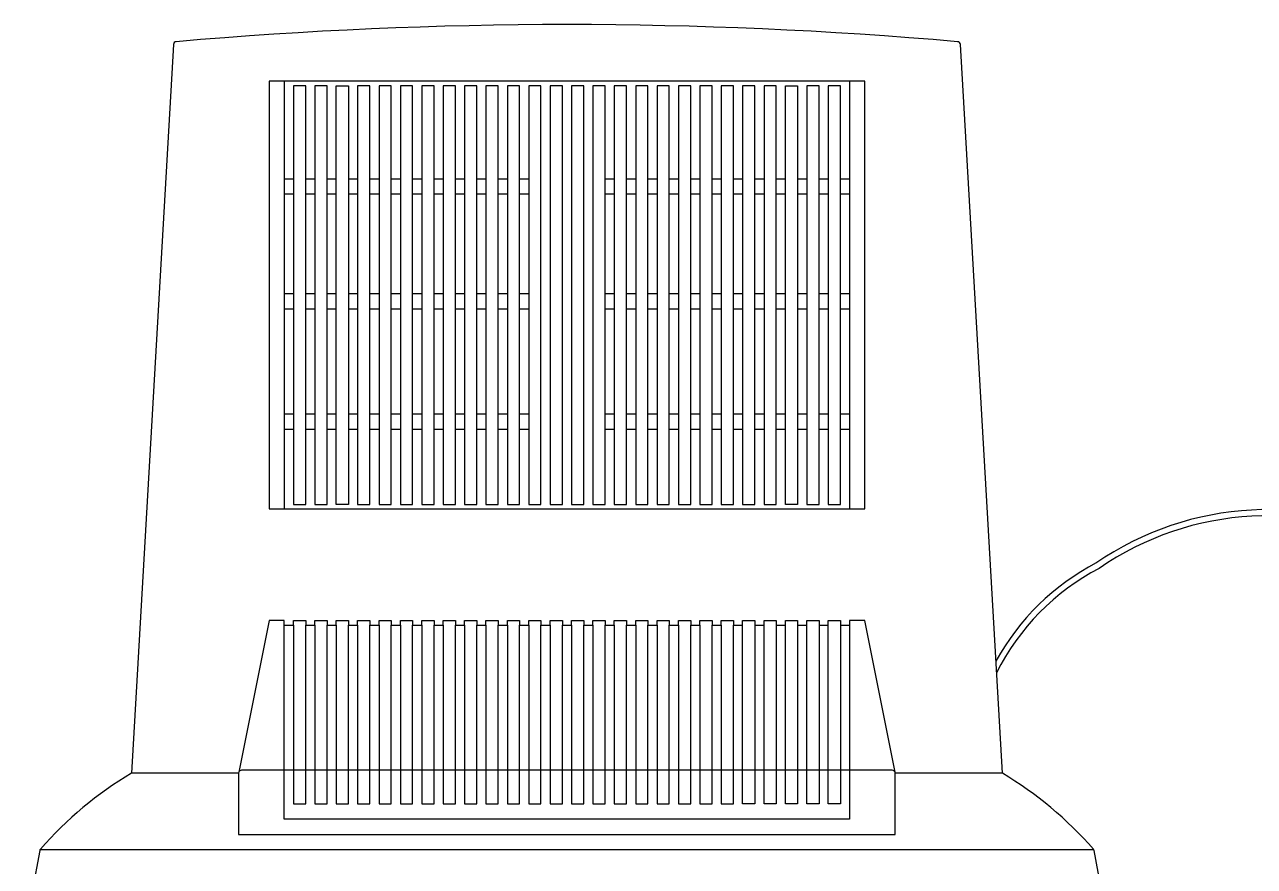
# Model space of a CAD drawing. Extents: x 4.402 to 5.088, y 3.152 to 3.698.
# Drawn here: x 4.4548 to 4.8573, y 3.4226 to 3.6981 of the extents above; entities that cross this region are included whole.
import ezdxf

# ---------------------------------------------------------------- set-up
doc = ezdxf.new("R2010")
doc.units = 0
doc.header["$LTSCALE"] = 0.3
doc.layers.get('0').update_dxf_attribs({"linetype": 'CONTINUOUS'})

msp = doc.modelspace()

# ---------------------------------------------------------------- linework, layer by layer
for p, q in [((4.633803027290583, 3.679583596176442), (4.534832169676974, 3.679583596176442)), ((4.539803027290645, 3.679583596176442), (4.539803027290645, 3.539583596176428)), ((4.637803027290602, 3.679583596176442), (4.633803027290583, 3.679583596176442)), ((4.724803027290591, 3.679583596176428), (4.724803027290591, 3.539583596176428)), ((4.539803027290645, 3.647663160002836), (4.542803027290574, 3.647663160002836)), ((4.546803027290593, 3.647663160002836), (4.549803027290636, 3.647663160002836)), ((4.553803027290655, 3.647663160002836), (4.556803027290584, 3.647663160002836)), ((4.560803027290603, 3.647663160002836), (4.563803027290646, 3.647663160002836)), ((4.567803027290665, 3.647663160002836), (4.570803027290594, 3.647663160002836)), ((4.574803027290613, 3.647663160002836), (4.577803027290656, 3.647663160002836)), ((4.581803027290562, 3.647663160002836), (4.584803027290604, 3.647663160002836)), ((4.588803027290624, 3.647663160002836), (4.591803027290666, 3.647663160002836)), ((4.595803027290572, 3.647663160002836), (4.598803027290614, 3.647663160002836)), ((4.602803027290634, 3.647663160002836), (4.605803027290563, 3.647663160002836)), ((4.609803027290582, 3.647663160002836), (4.612803027290624, 3.647663160002836)), ((4.616803027290644, 3.647663160002836), (4.619803027290573, 3.647663160002836)), ((4.644803027290664, 3.647663160002836), (4.647803027290593, 3.647663160002836)), ((4.651803027290612, 3.647663160002836), (4.654803027290654, 3.647663160002836)), ((4.658803027290674, 3.647663160002836), (4.661803027290603, 3.647663160002836)), ((4.665803027290622, 3.647663160002836), (4.668803027290664, 3.647663160002836)), ((4.67280302729057, 3.647663160002836), (4.675803027290613, 3.647663160002836)), ((4.679803027290632, 3.647663160002836), (4.682803027290561, 3.647663160002836)), ((4.68680302729058, 3.647663160002836), (4.689803027290623, 3.647663160002836)), ((4.693803027290642, 3.647663160002836), (4.696803027290571, 3.647663160002836)), ((4.70080302729059, 3.647663160002836), (4.703803027290633, 3.647663160002836)), ((4.707803027290652, 3.647663160002836), (4.710803027290581, 3.647663160002836)), ((4.7148030272906, 3.647663160002836), (4.717803027290643, 3.647663160002836)), ((4.721803027290662, 3.647663160002836), (4.724803027290591, 3.647663160002836)), ((4.539803027290645, 3.642663160002826), (4.542803027290574, 3.642663160002826)), ((4.546803027290593, 3.642663160002826), (4.549803027290636, 3.642663160002826)), ((4.553803027290655, 3.642663160002826), (4.556803027290584, 3.642663160002826)), ((4.560803027290603, 3.642663160002826), (4.563803027290646, 3.642663160002826)), ((4.567803027290665, 3.642663160002826), (4.570803027290594, 3.642663160002826)), ((4.574803027290613, 3.642663160002826), (4.577803027290656, 3.642663160002826)), ((4.581803027290562, 3.642663160002826), (4.584803027290604, 3.642663160002826)), ((4.588803027290624, 3.642663160002826), (4.591803027290666, 3.642663160002826)), ((4.595803027290572, 3.642663160002826), (4.598803027290614, 3.642663160002826)), ((4.602803027290634, 3.642663160002826), (4.605803027290563, 3.642663160002826)), ((4.609803027290582, 3.642663160002826), (4.612803027290624, 3.642663160002826)), ((4.616803027290644, 3.642663160002826), (4.619803027290573, 3.642663160002826)), ((4.644803027290664, 3.642663160002826), (4.647803027290593, 3.642663160002826)), ((4.651803027290612, 3.642663160002826), (4.654803027290654, 3.642663160002826)), ((4.658803027290674, 3.642663160002826), (4.661803027290603, 3.642663160002826)), ((4.665803027290622, 3.642663160002826), (4.668803027290664, 3.642663160002826)), ((4.67280302729057, 3.642663160002826), (4.675803027290613, 3.642663160002826)), ((4.679803027290632, 3.642663160002826), (4.682803027290561, 3.642663160002826)), ((4.68680302729058, 3.642663160002826), (4.689803027290623, 3.642663160002826)), ((4.693803027290642, 3.642663160002826), (4.696803027290571, 3.642663160002826)), ((4.70080302729059, 3.642663160002826), (4.703803027290633, 3.642663160002826)), ((4.707803027290652, 3.642663160002826), (4.710803027290581, 3.642663160002826)), ((4.7148030272906, 3.642663160002826), (4.717803027290643, 3.642663160002826)), ((4.721803027290662, 3.642663160002826), (4.724803027290591, 3.642663160002826)), ((4.539803027290645, 3.610071868055755), (4.542803027290574, 3.610071868055755)), ((4.546803027290593, 3.610071868055755), (4.549803027290636, 3.610071868055755)), ((4.553803027290655, 3.610071868055755), (4.556803027290584, 3.610071868055755)), ((4.560803027290603, 3.610071868055755), (4.563803027290646, 3.610071868055755)), ((4.567803027290665, 3.610071868055755), (4.570803027290594, 3.610071868055755)), ((4.574803027290613, 3.610071868055755), (4.577803027290656, 3.610071868055755)), ((4.581803027290562, 3.610071868055755), (4.584803027290604, 3.610071868055755)), ((4.588803027290624, 3.610071868055755), (4.591803027290666, 3.610071868055755)), ((4.595803027290572, 3.610071868055755), (4.598803027290614, 3.610071868055755)), ((4.602803027290634, 3.610071868055755), (4.605803027290563, 3.610071868055755)), ((4.609803027290582, 3.610071868055755), (4.612803027290624, 3.610071868055755)), ((4.616803027290644, 3.610071868055755), (4.619803027290573, 3.610071868055755)), ((4.644803027290664, 3.610071868055755), (4.647803027290593, 3.610071868055755)), ((4.651803027290612, 3.610071868055755), (4.654803027290654, 3.610071868055755)), ((4.658803027290674, 3.610071868055755), (4.661803027290603, 3.610071868055755)), ((4.665803027290622, 3.610071868055755), (4.668803027290664, 3.610071868055755)), ((4.67280302729057, 3.610071868055755), (4.675803027290613, 3.610071868055755)), ((4.679803027290632, 3.610071868055755), (4.682803027290561, 3.610071868055755)), ((4.68680302729058, 3.610071868055755), (4.689803027290623, 3.610071868055755)), ((4.693803027290642, 3.610071868055755), (4.696803027290571, 3.610071868055755)), ((4.70080302729059, 3.610071868055755), (4.703803027290633, 3.610071868055755)), ((4.707803027290652, 3.610071868055755), (4.710803027290581, 3.610071868055755)), ((4.7148030272906, 3.610071868055755), (4.717803027290643, 3.610071868055755)), ((4.721803027290662, 3.610071868055755), (4.724803027290591, 3.610071868055755)), ((4.539803027290645, 3.605071868055759), (4.542803027290574, 3.605071868055759)), ((4.546803027290593, 3.605071868055759), (4.549803027290636, 3.605071868055759)), ((4.553803027290655, 3.605071868055759), (4.556803027290584, 3.605071868055759)), ((4.560803027290603, 3.605071868055759), (4.563803027290646, 3.605071868055759)), ((4.567803027290665, 3.605071868055759), (4.570803027290594, 3.605071868055759)), ((4.574803027290613, 3.605071868055759), (4.577803027290656, 3.605071868055759)), ((4.581803027290562, 3.605071868055759), (4.584803027290604, 3.605071868055759)), ((4.588803027290624, 3.605071868055759), (4.591803027290666, 3.605071868055759)), ((4.595803027290572, 3.605071868055759), (4.598803027290614, 3.605071868055759)), ((4.602803027290634, 3.605071868055759), (4.605803027290563, 3.605071868055759)), ((4.609803027290582, 3.605071868055759), (4.612803027290624, 3.605071868055759)), ((4.616803027290644, 3.605071868055759), (4.619803027290573, 3.605071868055759)), ((4.644803027290664, 3.605071868055759), (4.647803027290593, 3.605071868055759)), ((4.651803027290612, 3.605071868055759), (4.654803027290654, 3.605071868055759)), ((4.658803027290674, 3.605071868055759), (4.661803027290603, 3.605071868055759)), ((4.665803027290622, 3.605071868055759), (4.668803027290664, 3.605071868055759)), ((4.67280302729057, 3.605071868055759), (4.675803027290613, 3.605071868055759)), ((4.679803027290632, 3.605071868055759), (4.682803027290561, 3.605071868055759)), ((4.68680302729058, 3.605071868055759), (4.689803027290623, 3.605071868055759)), ((4.693803027290642, 3.605071868055759), (4.696803027290571, 3.605071868055759)), ((4.70080302729059, 3.605071868055759), (4.703803027290633, 3.605071868055759)), ((4.707803027290652, 3.605071868055759), (4.710803027290581, 3.605071868055759)), ((4.7148030272906, 3.605071868055759), (4.717803027290643, 3.605071868055759)), ((4.721803027290662, 3.605071868055759), (4.724803027290591, 3.605071868055759)), ((4.539803027290645, 3.570690566735564), (4.542803027290574, 3.570690566735564)), ((4.546803027290593, 3.570690566735564), (4.549803027290636, 3.570690566735564)), ((4.553803027290655, 3.570690566735564), (4.556803027290584, 3.570690566735564)), ((4.560803027290603, 3.570690566735564), (4.563803027290646, 3.570690566735564)), ((4.567803027290665, 3.570690566735564), (4.570803027290594, 3.570690566735564)), ((4.574803027290613, 3.570690566735564), (4.577803027290656, 3.570690566735564)), ((4.581803027290562, 3.570690566735564), (4.584803027290604, 3.570690566735564)), ((4.588803027290624, 3.570690566735564), (4.591803027290666, 3.570690566735564)), ((4.595803027290572, 3.570690566735564), (4.598803027290614, 3.570690566735564)), ((4.602803027290634, 3.570690566735564), (4.605803027290563, 3.570690566735564)), ((4.609803027290582, 3.570690566735564), (4.612803027290624, 3.570690566735564)), ((4.616803027290644, 3.570690566735564), (4.619803027290573, 3.570690566735564)), ((4.644803027290664, 3.570690566735564), (4.647803027290593, 3.570690566735564)), ((4.651803027290612, 3.570690566735564), (4.654803027290654, 3.570690566735564)), ((4.658803027290674, 3.570690566735564), (4.661803027290603, 3.570690566735564)), ((4.665803027290622, 3.570690566735564), (4.668803027290664, 3.570690566735564)), ((4.67280302729057, 3.570690566735564), (4.675803027290613, 3.570690566735564)), ((4.679803027290632, 3.570690566735564), (4.682803027290561, 3.570690566735564)), ((4.68680302729058, 3.570690566735564), (4.689803027290623, 3.570690566735564)), ((4.693803027290642, 3.570690566735564), (4.696803027290571, 3.570690566735564)), ((4.70080302729059, 3.570690566735564), (4.703803027290633, 3.570690566735564)), ((4.707803027290652, 3.570690566735564), (4.710803027290581, 3.570690566735564)), ((4.7148030272906, 3.570690566735564), (4.717803027290643, 3.570690566735564)), ((4.721803027290662, 3.570690566735564), (4.724803027290591, 3.570690566735564)), ((4.539803027290645, 3.565690566735555), (4.542803027290574, 3.565690566735555)), ((4.546803027290593, 3.565690566735555), (4.549803027290636, 3.565690566735555)), ((4.553803027290655, 3.565690566735555), (4.556803027290584, 3.565690566735555)), ((4.560803027290603, 3.565690566735555), (4.563803027290646, 3.565690566735555)), ((4.567803027290665, 3.565690566735555), (4.570803027290594, 3.565690566735555)), ((4.574803027290613, 3.565690566735555), (4.577803027290656, 3.565690566735555)), ((4.581803027290562, 3.565690566735555), (4.584803027290604, 3.565690566735555)), ((4.588803027290624, 3.565690566735555), (4.591803027290666, 3.565690566735555)), ((4.595803027290572, 3.565690566735555), (4.598803027290614, 3.565690566735555)), ((4.602803027290634, 3.565690566735555), (4.605803027290563, 3.565690566735555)), ((4.609803027290582, 3.565690566735555), (4.612803027290624, 3.565690566735555)), ((4.616803027290644, 3.565690566735555), (4.619803027290573, 3.565690566735555)), ((4.644803027290664, 3.565690566735555), (4.647803027290593, 3.565690566735555)), ((4.651803027290612, 3.565690566735555), (4.654803027290654, 3.565690566735555)), ((4.658803027290674, 3.565690566735555), (4.661803027290603, 3.565690566735555)), ((4.665803027290622, 3.565690566735555), (4.668803027290664, 3.565690566735555)), ((4.67280302729057, 3.565690566735555), (4.675803027290613, 3.565690566735569)), ((4.679803027290632, 3.565690566735569), (4.682803027290561, 3.565690566735569)), ((4.68680302729058, 3.565690566735569), (4.689803027290623, 3.565690566735569)), ((4.693803027290642, 3.565690566735569), (4.696803027290571, 3.565690566735569)), ((4.70080302729059, 3.565690566735569), (4.703803027290633, 3.565690566735569)), ((4.707803027290652, 3.565690566735569), (4.710803027290581, 3.565690566735569)), ((4.7148030272906, 3.565690566735569), (4.717803027290643, 3.565690566735569)), ((4.721803027290662, 3.565690566735569), (4.724803027290591, 3.565690566735555)), ((4.647803027290593, 3.501583596176431), (4.647803027290593, 3.500348756650425)), ((4.738773884904276, 3.454083596176432), (4.52583216967696, 3.454083596176432)), ((4.524832169676984, 3.453083596176427), (4.489803027290577, 3.453083596176427)), ((4.774803027290659, 3.453083596176427), (4.739773884904253, 3.453083596176427)), ((4.804761922837542, 3.428083596176435), (4.459844131743807, 3.428083596176435))]:
    msp.add_line(p, q)
msp.add_lwpolyline([(4.454811665655029, 3.400957476056504), (4.459746332573332, 3.328911339048673, 0.3609105121399798), (4.460627297244287, 3.327986504642141, 0.0585586024740983), (4.799034064199532, 3.327993004315402, 0.3418698422043195), (4.799908075549979, 3.328850448469552), (4.809781177292734, 3.400924091191911, 0.079982346577876), (4.809773711902267, 3.401241899273387), (4.804852909188867, 3.427814233926043, 0.1347783746076475), (4.804622095169179, 3.428290773492279, 0.0792554588656458), (4.774803027290659, 3.453083596176427), (4.761080485436878, 3.691557959185118, 0.3724081461510744), (4.760169356932806, 3.692496700243623, 0.0436932533251105), (4.50443669764843, 3.692496700243623, 0.3724081461510755), (4.503525569144358, 3.691557959185133), (4.489803027290577, 3.453083596176427, 0.0792554588661599), (4.459983959411943, 3.428290773492094, 0.1347783746069128), (4.459753145392369, 3.427814233925758), (4.454826046215203, 3.401207898369094, 0.0629572724858923), (4.454811665655029, 3.400957476056504, -0.0629572724858822), (4.454826046215203, 3.401207898369108)], format="xyb")
for points in [[(4.534832169676974, 3.679583596176442), (4.534832169676974, 3.539583596176428), (4.729773884904262, 3.539583596176428), (4.729773884904262, 3.679583596176428), (4.637803027290602, 3.679583596176442)], [(4.539803027290645, 3.501583596176431), (4.542803027290574, 3.501583596176431), (4.542803027290574, 3.503083596176438), (4.546803027290593, 3.503083596176438), (4.546803027290593, 3.501583596176431), (4.549803027290636, 3.501583596176431), (4.549803027290636, 3.503083596176438), (4.553803027290655, 3.503083596176438), (4.553803027290655, 3.501583596176431), (4.556803027290584, 3.501583596176431), (4.556803027290584, 3.503083596176438), (4.560803027290603, 3.503083596176438), (4.560803027290603, 3.501583596176431), (4.563803027290646, 3.501583596176431), (4.563803027290646, 3.503083596176438), (4.567803027290665, 3.503083596176438), (4.567803027290665, 3.501583596176431), (4.570803027290594, 3.501583596176431), (4.570803027290594, 3.503083596176438), (4.574803027290613, 3.503083596176438), (4.574803027290613, 3.501583596176431), (4.577803027290656, 3.501583596176431), (4.577803027290656, 3.503083596176438), (4.581803027290562, 3.503083596176438), (4.581803027290562, 3.501583596176431), (4.584803027290604, 3.501583596176431), (4.584803027290604, 3.503083596176438), (4.588803027290624, 3.503083596176438), (4.588803027290624, 3.501583596176431), (4.591803027290666, 3.501583596176431), (4.591803027290666, 3.503083596176438), (4.595803027290572, 3.503083596176438), (4.595803027290572, 3.501583596176431), (4.598803027290614, 3.501583596176431), (4.598803027290614, 3.503083596176438), (4.602803027290634, 3.503083596176438), (4.602803027290634, 3.501583596176431), (4.605803027290563, 3.501583596176431), (4.605803027290563, 3.503083596176438), (4.609803027290582, 3.503083596176438), (4.609803027290582, 3.501583596176431), (4.612803027290624, 3.501583596176431), (4.612803027290624, 3.503083596176438), (4.616803027290644, 3.503083596176438), (4.616803027290644, 3.501583596176431), (4.619803027290573, 3.501583596176431), (4.619803027290573, 3.503083596176438), (4.623803027290592, 3.503083596176438), (4.623803027290592, 3.501583596176431), (4.626803027290634, 3.501583596176431), (4.626803027290634, 3.503083596176438), (4.630803027290654, 3.503083596176438), (4.630803027290654, 3.501583596176431), (4.633803027290583, 3.501583596176431), (4.633803027290583, 3.503083596176438), (4.637803027290602, 3.503083596176438), (4.637803027290602, 3.501583596176431), (4.640803027290644, 3.501583596176431), (4.640803027290644, 3.503083596176438), (4.644803027290664, 3.503083596176438), (4.644803027290664, 3.501583596176431), (4.647803027290593, 3.501583596176431), (4.647803027290593, 3.503083596176438), (4.651803027290612, 3.503083596176438), (4.651803027290612, 3.501583596176431), (4.654803027290654, 3.501583596176431), (4.654803027290654, 3.503083596176438), (4.658803027290674, 3.503083596176438), (4.658803027290674, 3.501583596176431), (4.661803027290603, 3.501583596176431), (4.661803027290603, 3.503083596176438), (4.665803027290622, 3.503083596176438), (4.665803027290622, 3.501583596176431), (4.668803027290664, 3.501583596176431), (4.668803027290664, 3.503083596176438), (4.67280302729057, 3.503083596176438), (4.67280302729057, 3.501583596176431), (4.675803027290613, 3.501583596176431), (4.675803027290613, 3.503083596176438), (4.679803027290632, 3.503083596176438), (4.679803027290632, 3.501583596176431), (4.682803027290561, 3.501583596176431), (4.682803027290561, 3.503083596176438), (4.68680302729058, 3.503083596176438), (4.68680302729058, 3.501583596176431), (4.689803027290623, 3.501583596176431), (4.689803027290623, 3.503083596176438), (4.693803027290642, 3.503083596176438), (4.693803027290642, 3.501583596176431), (4.696803027290571, 3.501583596176431), (4.696803027290571, 3.503083596176438), (4.70080302729059, 3.503083596176438), (4.70080302729059, 3.501583596176431), (4.703803027290633, 3.501583596176431), (4.703803027290633, 3.503083596176438), (4.707803027290652, 3.503083596176438), (4.707803027290652, 3.501583596176431), (4.710803027290581, 3.501583596176431), (4.710803027290581, 3.503083596176438), (4.7148030272906, 3.503083596176438), (4.7148030272906, 3.501583596176431), (4.717803027290643, 3.501583596176431), (4.717803027290643, 3.503083596176438), (4.721803027290662, 3.503083596176438), (4.721803027290662, 3.501583596176431), (4.724803027290591, 3.501583596176431)], [(4.542803027290574, 3.501583596176431), (4.542803027290574, 3.443083596176436), (4.546803027290593, 3.443083596176436), (4.546803027290593, 3.501583596176431)], [(4.549803027290636, 3.501583596176431), (4.549803027290636, 3.443083596176436), (4.553803027290655, 3.443083596176436), (4.553803027290655, 3.501583596176431)], [(4.556803027290584, 3.501583596176431), (4.556803027290584, 3.443083596176436), (4.560803027290603, 3.443083596176436), (4.560803027290603, 3.501583596176431)], [(4.563803027290646, 3.501583596176431), (4.563803027290646, 3.443083596176436), (4.567803027290665, 3.443083596176436), (4.567803027290665, 3.501583596176431)], [(4.570803027290594, 3.501583596176431), (4.570803027290594, 3.443083596176436), (4.574803027290613, 3.443083596176436), (4.574803027290613, 3.501583596176431)], [(4.577803027290656, 3.501583596176431), (4.577803027290656, 3.443083596176436), (4.581803027290562, 3.443083596176436), (4.581803027290562, 3.501583596176431)], [(4.584803027290604, 3.501583596176431), (4.584803027290604, 3.443083596176436), (4.588803027290624, 3.443083596176436), (4.588803027290624, 3.501583596176431)], [(4.591803027290666, 3.501583596176431), (4.591803027290666, 3.443083596176436), (4.595803027290572, 3.443083596176436), (4.595803027290572, 3.501583596176431)], [(4.598803027290614, 3.501583596176431), (4.598803027290614, 3.443083596176436), (4.602803027290634, 3.443083596176436), (4.602803027290634, 3.501583596176431)], [(4.605803027290563, 3.501583596176431), (4.605803027290563, 3.443083596176436), (4.609803027290582, 3.443083596176436), (4.609803027290582, 3.501583596176431)], [(4.612803027290624, 3.501583596176431), (4.612803027290624, 3.443083596176436), (4.616803027290644, 3.443083596176436), (4.616803027290644, 3.501583596176431)], [(4.619803027290573, 3.501583596176431), (4.619803027290573, 3.443083596176436), (4.623803027290592, 3.443083596176436), (4.623803027290592, 3.501583596176431)], [(4.626803027290634, 3.501583596176431), (4.626803027290634, 3.443083596176436), (4.630803027290654, 3.443083596176436), (4.630803027290654, 3.501583596176431)], [(4.633803027290583, 3.501583596176431), (4.633803027290583, 3.443083596176436), (4.637803027290602, 3.443083596176436), (4.637803027290602, 3.501583596176431)], [(4.640803027290644, 3.501583596176431), (4.640803027290644, 3.443083596176436), (4.644803027290664, 3.443083596176436), (4.644803027290664, 3.501583596176431)], [(4.647803027290593, 3.500348756650425), (4.647803027290593, 3.443083596176436), (4.651803027290612, 3.443083596176436), (4.651803027290612, 3.501583596176431)], [(4.654803027290654, 3.501583596176431), (4.654803027290654, 3.443083596176436), (4.658803027290674, 3.443083596176436), (4.658803027290674, 3.501583596176431)], [(4.661803027290603, 3.501583596176431), (4.661803027290603, 3.443083596176436), (4.665803027290622, 3.443083596176436), (4.665803027290622, 3.501583596176431)], [(4.668803027290664, 3.501583596176431), (4.668803027290664, 3.443083596176436), (4.67280302729057, 3.443083596176436), (4.67280302729057, 3.501583596176431)], [(4.675803027290613, 3.501583596176431), (4.675803027290613, 3.443083596176436), (4.679803027290632, 3.443083596176436), (4.679803027290632, 3.501583596176431)], [(4.682803027290561, 3.501583596176431), (4.682803027290561, 3.443083596176436), (4.68680302729058, 3.443083596176436), (4.68680302729058, 3.501583596176431)], [(4.693803027290642, 3.501583596176431), (4.693803027290642, 3.495181993706112), (4.693803027290642, 3.494729738083706), (4.693803027290642, 3.443083596176436), (4.689803027290623, 3.443083596176436), (4.689803027290623, 3.501583596176431)], [(4.70080302729059, 3.501583596176431), (4.70080302729059, 3.443083596176436), (4.696803027290571, 3.443083596176436), (4.696803027290571, 3.501583596176431)], [(4.707803027290652, 3.501583596176431), (4.707803027290652, 3.443083596176436), (4.703803027290633, 3.443083596176436), (4.703803027290633, 3.501583596176431)], [(4.7148030272906, 3.501583596176431), (4.7148030272906, 3.443083596176436), (4.710803027290581, 3.443083596176436), (4.710803027290581, 3.501583596176431)], [(4.721803027290662, 3.501583596176431), (4.721803027290662, 3.443083596176436), (4.717803027290643, 3.443083596176436), (4.717803027290643, 3.501583596176431)]]:
    msp.add_lwpolyline(points)
for points in [[(4.546803027290593, 3.678083596176435), (4.542803027290574, 3.678083596176435), (4.542803027290574, 3.541083596176435), (4.546803027290593, 3.541083596176435)], [(4.553803027290655, 3.678083596176435), (4.549803027290636, 3.678083596176435), (4.549803027290636, 3.541083596176435), (4.553803027290655, 3.541083596176435)], [(4.560803027290603, 3.678083596176435), (4.560803027290603, 3.541083596176435), (4.556803027290584, 3.541083596176435), (4.556803027290584, 3.678083596176435)], [(4.567803027290552, 3.678083596176435), (4.563803027290646, 3.678083596176435), (4.563803027290646, 3.541083596176435), (4.567803027290665, 3.541083596176435)], [(4.574803027290613, 3.678083596176435), (4.570803027290594, 3.678083596176435), (4.570803027290594, 3.541083596176435), (4.574803027290613, 3.541083596176435)], [(4.581803027290562, 3.678083596176435), (4.577803027290656, 3.678083596176435), (4.577803027290656, 3.541083596176435), (4.581803027290562, 3.541083596176435)], [(4.588803027290624, 3.678083596176435), (4.584803027290604, 3.678083596176435), (4.584803027290604, 3.541083596176435), (4.588803027290624, 3.541083596176435)], [(4.595803027290572, 3.678083596176435), (4.591803027290553, 3.678083596176435), (4.591803027290666, 3.541083596176435), (4.595803027290572, 3.541083596176435)], [(4.602803027290634, 3.678083596176435), (4.598803027290614, 3.678083596176435), (4.598803027290614, 3.541083596176435), (4.602803027290634, 3.541083596176435)], [(4.609803027290582, 3.678083596176435), (4.605803027290563, 3.678083596176435), (4.605803027290563, 3.541083596176435), (4.609803027290582, 3.541083596176435)], [(4.616803027290644, 3.678083596176435), (4.612803027290624, 3.678083596176435), (4.612803027290624, 3.541083596176435), (4.616803027290644, 3.541083596176435)], [(4.623803027290592, 3.678083596176435), (4.619803027290573, 3.678083596176435), (4.619803027290573, 3.541083596176435), (4.623803027290592, 3.541083596176435)], [(4.630803027290654, 3.678083596176435), (4.626803027290634, 3.678083596176435), (4.626803027290634, 3.541083596176435), (4.630803027290654, 3.541083596176435)], [(4.637803027290602, 3.678083596176435), (4.633803027290583, 3.678083596176435), (4.633803027290583, 3.541083596176435), (4.637803027290602, 3.541083596176435)], [(4.644803027290664, 3.678083596176435), (4.640803027290644, 3.678083596176435), (4.640803027290644, 3.541083596176435), (4.644803027290664, 3.541083596176435)], [(4.651803027290612, 3.678083596176435), (4.647803027290593, 3.678083596176435), (4.647803027290593, 3.541083596176435), (4.651803027290612, 3.541083596176435)], [(4.658803027290674, 3.678083596176435), (4.654803027290654, 3.678083596176435), (4.654803027290654, 3.541083596176435), (4.658803027290674, 3.541083596176435)], [(4.665803027290622, 3.541083596176435), (4.665803027290622, 3.678083596176435), (4.661803027290603, 3.678083596176435), (4.661803027290603, 3.541083596176435)], [(4.67280302729057, 3.678083596176435), (4.668803027290664, 3.678083596176435), (4.668803027290664, 3.541083596176435), (4.67280302729057, 3.541083596176435)], [(4.679803027290632, 3.678083596176435), (4.675803027290613, 3.678083596176435), (4.675803027290613, 3.541083596176435), (4.679803027290632, 3.541083596176435)], [(4.68680302729058, 3.678083596176435), (4.682803027290674, 3.678083596176435), (4.682803027290561, 3.541083596176435), (4.68680302729058, 3.541083596176435)], [(4.693803027290642, 3.678083596176435), (4.689803027290623, 3.678083596176435), (4.689803027290623, 3.541083596176435), (4.693803027290642, 3.541083596176435)], [(4.70080302729059, 3.678083596176435), (4.696803027290571, 3.678083596176435), (4.696803027290571, 3.541083596176435), (4.70080302729059, 3.541083596176435)], [(4.703803027290633, 3.678083596176435), (4.707803027290652, 3.678083596176435), (4.707803027290652, 3.541083596176435), (4.703803027290633, 3.541083596176435)], [(4.7148030272906, 3.678083596176435), (4.710803027290581, 3.678083596176435), (4.710803027290581, 3.541083596176435), (4.7148030272906, 3.541083596176435)], [(4.721803027290662, 3.678083596176435), (4.717803027290643, 3.678083596176435), (4.717803027290643, 3.541083596176435), (4.721803027290662, 3.541083596176435)]]:
    msp.add_lwpolyline(points, close=True)
msp.add_lwpolyline([(4.524909092753887, 3.453468211561031, 0.0990195135891267), (4.524832169676984, 3.453083596176427), (4.524832169676984, 3.433083596176431), (4.739773884904253, 3.433083596176431), (4.739773884904253, 3.453083596176427, 0.0990195135949789), (4.739696961827349, 3.453468211561045), (4.729773884904262, 3.503083596176438), (4.724803027290591, 3.503083596176438), (4.724803027290591, 3.438083596176426), (4.539803027290645, 3.43808359617644), (4.539803027290645, 3.503083596176438), (4.534832169676974, 3.503083596176438)], format="xyb", close=True)
for centre, radius, start, end in [((4.86186745724126, 3.439738103634113), 0.0996509466526215, 61.80340128089406, 124.4988623988853), ((4.86186745724126, 3.439738103634113), 0.0976509466526215, 61.79841218325952, 124.5677361545223), ((4.842828302864291, 3.450893408713952), 0.0802232496725955, 117.7100164960653, 150.963226411866), ((4.842828302864291, 3.450893408713952), 0.0782232496725955, 117.703803760163, 153.3575513898045), ((4.52583216967696, 3.453083596176427), 0.001, 90, 157.3801350527891), ((4.738773884904276, 3.453083596176427), 0.001, 22.61986494853373, 90)]:
    msp.add_arc(centre, radius, start, end)

doc.saveas('drawing.dxf')
